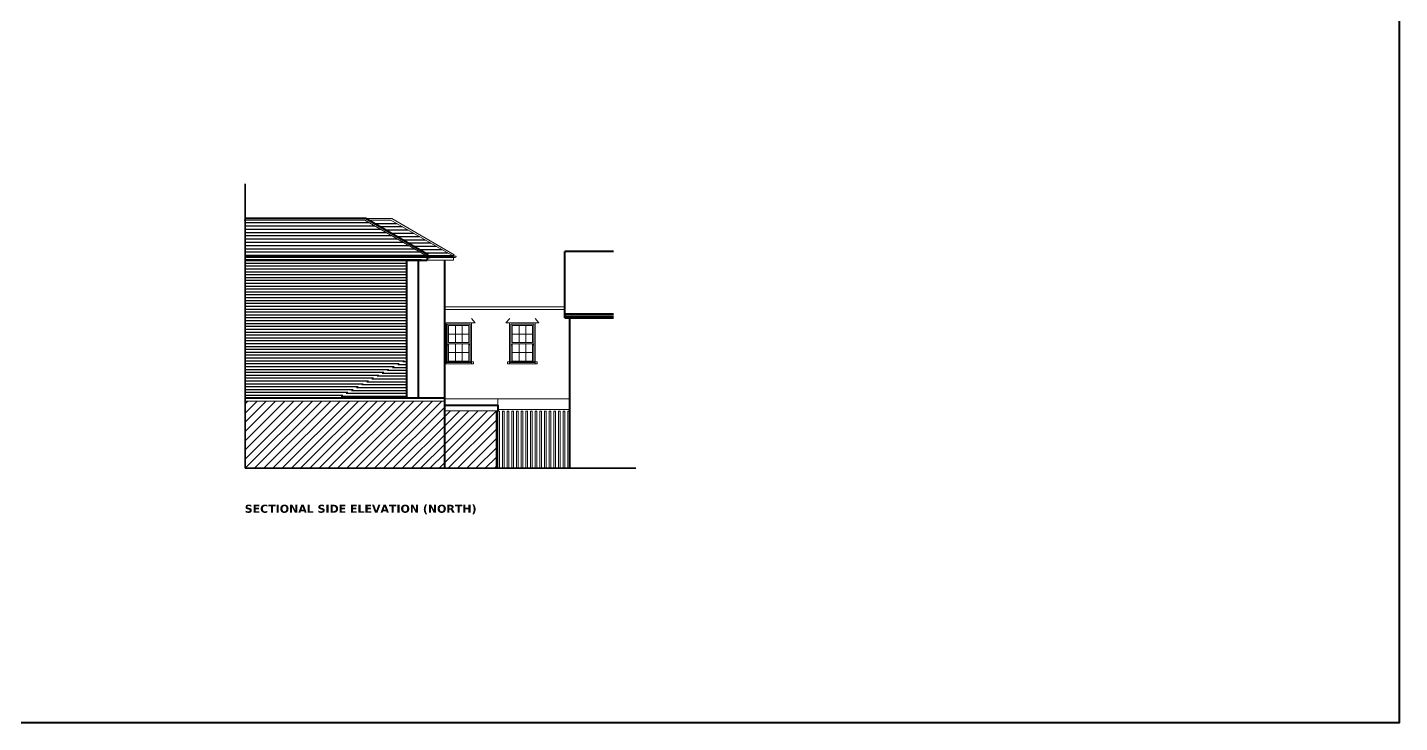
# Model space of a CAD drawing. Header units: millimetres. Extents: x -159872 to 386485, y -250577 to 158966.
# Drawn here: x 250939 to 303498, y -14901 to 11715 of the extents above; entities that cross this region are included whole.
import ezdxf

# ---------------------------------------------------------------- set-up
doc = ezdxf.new("R2010")
doc.units = ezdxf.units.MM
for name, color, linetype, lineweight in [('LDS-ground line', 1, 'Continuous', 35), ('LDS-hatch', 253, 'Continuous', 9), ('LDS-hatch_Hatch', 7, 'Continuous', 5), ('LDS-struct-extg-doors windows', 7, 'Continuous', 9), ('LDS-struct-extg-walls', 1, 'Continuous', 40), ('LDS-text-1-50', 7, 'Continuous', 9)]:
    doc.layers.add(name, color=color, linetype=linetype, lineweight=lineweight)
doc.styles.add('Verdana (bold)', font='Verdana Bold.ttf')
pattern_1 = [(45, (203198.73, 68859.19), (-176.7767, 176.7767), [])]

msp = doc.modelspace()

# ---------------------------------------------------------------- hatches: boundary and pattern name
at = {"layer": 'LDS-hatch_Hatch', "linetype": 'Continuous', "lineweight": 25}
h = msp.add_hatch(dxfattribs=at)
h.set_pattern_fill('_USER_1-4', color=41, scale=0.5, angle=315, style=0, pattern_type=2)
h.set_pattern_definition([(360, (350392.19, -9507.37), (2e-14, 125), [])])
h.paths.add_polyline_path([(259277.07913, 4338.55322), (259277.07913, 2957.09947), (266256.59277, 2957.09947), (263863.84468, 4338.55322)])
h = msp.add_hatch(dxfattribs=at)
h.set_pattern_fill('_USER_1-4', color=41, scale=0.5, angle=315, style=0, pattern_type=2)
h.set_pattern_definition([(360, (353307.56, -9538.04), (-4e-10, 125), [])])
h.paths.add_polyline_path([(264920.8312, 4307.88282), (264050.8312, 4307.88282), (266346.07929, 2982.72072), (266313.57929, 2926.42907), (266423.57929, 2926.42907), (267313.57929, 2926.42907)])
h = msp.add_hatch(dxfattribs=at)
h.set_pattern_fill('_USER_2', color=43, scale=1.1, angle=315, style=0, pattern_type=2)
h.set_pattern_definition([(360, (262369.17, 163.11), (8e-11, 110), [])])
h.paths.add_polyline_path([(265461.25465, -1000.29439), (265461.25465, 2807.09947), (259277.07913, 2807.09947), (259277.07913, -2480.88625), (262812.31908, -2480.88625)])
h = msp.add_hatch(dxfattribs=at)
h.set_pattern_fill('_USER_2', color=43, scale=1.1, angle=315, style=0, pattern_type=2)
h.set_pattern_definition([(360, (264136.79, -1740.59), (-8e-11, 110), [])])
h.paths.add_polyline_path([(265461.25465, -1000.29439), (262812.31908, -2480.88625), (265461.25465, -2480.88625)])
h = msp.add_hatch(dxfattribs=at)
h.set_pattern_fill('_USER_1-4', color=41, style=0, pattern_type=2)
h.set_pattern_definition(pattern_1)
h.paths.add_polyline_path([(266911.25465, -2590.88625), (259277.07913, -2590.88625), (259277.07913, -5166.84586), (266911.25465, -5166.84586)])
h = msp.add_hatch(dxfattribs=at)
h.set_pattern_fill('_USER_1-4', color=41, style=0, pattern_type=2)
h.set_pattern_definition(pattern_1)
h.paths.add_polyline_path([(268905.25981, -2959.62155), (266911.25465, -2959.62155), (266911.25465, -5166.84586), (268905.25981, -5166.84586)])

# ---------------------------------------------------------------- linework, layer by layer
at = {"layer": 'LDS-ground line', "color": 7}
for p, q in [((259277.07913, 5726.40731), (259277.07913, -5166.84586)), ((259277.07913, -5166.84586), (274237.86336, -5166.84586))]:
    msp.add_line(p, q, dxfattribs=at)
at = {"layer": 'LDS-hatch', "color": 7}
for p, q in [((268955.25981, -2744.62155), (268955.25981, -2506.84586)), ((271705.29041, -2916.84586), (268955.25981, -2916.84586))]:
    msp.add_line(p, q, dxfattribs=at)
at = {"layer": 'LDS-hatch', "color": 7, "flags": 128}
for points in [[(267952.67207, 407.32883), (268091.62634, 407.32883), (267950.11357, 564.77173)], [(269408.60516, 407.33061), (269269.65089, 407.33061), (269411.16365, 564.77351)], [(270388.60516, 407.32883), (270527.55942, 407.32883), (270386.04666, 564.77173)]]:
    msp.add_lwpolyline(points, dxfattribs=at)
for points in [[(268955.18093, -2979.58645), (269020.61014, -2979.58645), (269020.61014, -5159.4295), (268955.18093, -5159.4295)], [(269134.01768, -2979.58645), (269199.44689, -2979.58645), (269199.44689, -5159.4295), (269134.01768, -5159.4295)], [(269312.85443, -2979.58645), (269378.28364, -2979.58645), (269378.28364, -5159.4295), (269312.85443, -5159.4295)], [(269491.69118, -2979.58645), (269557.12039, -2979.58645), (269557.12039, -5159.4295), (269491.69118, -5159.4295)], [(269670.52792, -2979.58645), (269735.95713, -2979.58645), (269735.95713, -5159.4295), (269670.52792, -5159.4295)], [(269849.36467, -2979.58645), (269914.79388, -2979.58645), (269914.79388, -5159.4295), (269849.36467, -5159.4295)], [(270028.20142, -2979.58645), (270093.63063, -2979.58645), (270093.63063, -5159.4295), (270028.20142, -5159.4295)], [(270207.03816, -2979.58645), (270272.46737, -2979.58645), (270272.46737, -5159.4295), (270207.03816, -5159.4295)], [(270385.87491, -2979.58645), (270451.30412, -2979.58645), (270451.30412, -5159.4295), (270385.87491, -5159.4295)], [(270564.71166, -2979.58645), (270630.14087, -2979.58645), (270630.14087, -5159.4295), (270564.71166, -5159.4295)], [(270743.5484, -2979.58645), (270808.97761, -2979.58645), (270808.97761, -5159.4295), (270743.5484, -5159.4295)], [(270922.38515, -2979.58645), (270987.81436, -2979.58645), (270987.81436, -5159.4295), (270922.38515, -5159.4295)], [(271101.2219, -2979.58645), (271166.65111, -2979.58645), (271166.65111, -5159.4295), (271101.2219, -5159.4295)], [(271280.05864, -2979.58645), (271345.48785, -2979.58645), (271345.48785, -5159.4295), (271280.05864, -5159.4295)], [(271458.89539, -2979.58645), (271524.3246, -2979.58645), (271524.3246, -5159.4295), (271458.89539, -5159.4295)], [(271637.73214, -2979.58645), (271703.16135, -2979.58645), (271703.16135, -5159.4295), (271637.73214, -5159.4295)]]:
    msp.add_lwpolyline(points, close=True, dxfattribs=at)
at = {"layer": 'LDS-struct-extg-doors windows', "color": 7}
for p, q in [((263863.84468, 4338.55322), (259244.57913, 4338.55322)), ((266256.59277, 2957.09947), (263863.84468, 4338.55322)), ((264896.34468, 4394.84487), (263896.34468, 4394.84487)), ((264863.84468, 4338.55322), (263993.84468, 4338.55322)), ((267256.59277, 2957.09947), (264863.84468, 4338.55322)), ((267289.09277, 3013.39112), (264896.34468, 4394.84487)), ((267271.83161, 2902.09947), (259277.07913, 2902.09947)), ((267256.59277, 2807.09947), (266256.59277, 2807.09947)), ((266366.59277, 2947.09947), (266366.59277, 2957.09947)), ((267289.09277, 3013.39112), (267256.59277, 2957.09947)), ((267366.59277, 2957.09947), (267256.59277, 2957.09947)), ((267256.59277, 2902.09947), (267256.59277, 2807.09947)), ((267321.59277, 2902.09947), (267271.83161, 2902.09947)), ((267366.59277, 2947.09947), (267366.59277, 2957.09947)), ((266911.25465, 1018.50359), (271518.36064, 1018.50359)), ((271518.36064, 1018.50359), (266911.25465, 1018.50359)), ((271518.36064, 918.50359), (266911.25465, 918.50359)), ((271518.36064, 699.9595), (273386.09286, 699.9595)), ((271518.36064, 649.9595), (273386.09286, 649.9595)), ((266972.67207, 407.33061), (266972.67207, -1167.66939)), ((267952.67207, 407.32883), (266972.67207, 407.33061)), ((267952.67207, 407.3217), (266972.67207, 407.31636)), ((267952.67207, 407.3217), (266972.67207, 407.31636)), ((266972.67207, 407.31636), (266972.67207, -1167.66939)), ((266972.67207, 407.31636), (266972.67207, -1167.66939)), ((267022.67207, 355.14286), (267902.67207, 355.1482)), ((267022.67207, 355.14286), (267022.67207, -1115.49589)), ((267072.67207, 302.96936), (267852.67207, 302.9747)), ((267072.67207, 302.96936), (267072.67207, -353.58977)), ((267332.67207, 302.97648), (267332.67207, -353.58264)), ((267592.67207, 302.97648), (267592.67207, -353.58264)), ((267592.67207, 302.9747), (267592.67207, -353.58442)), ((267852.67207, 302.9747), (267852.67207, -353.58442)), ((267902.67207, 355.1482), (267902.67207, -1115.49055)), ((267952.67207, 407.32883), (267952.67207, -1167.67117)), ((267952.67207, -1167.66405), (267952.67207, 407.3217)), ((267952.67207, 407.3217), (267952.67207, -1167.66405)), ((269408.60516, 407.33061), (269408.60516, -1167.66939)), ((270388.60516, 407.32883), (269408.60516, 407.33061)), ((270388.60516, 407.3217), (269408.60516, 407.31636)), ((270388.60516, 407.3217), (269408.60516, 407.31636)), ((269408.60516, 407.31636), (269408.60516, -1167.66939)), ((269408.60516, 407.31636), (269408.60516, -1167.66939)), ((269458.60516, 355.14286), (270338.60516, 355.1482)), ((269458.60516, 355.14286), (269458.60516, -1115.49589)), ((269508.60516, 302.96936), (270288.60516, 302.9747)), ((269508.60516, 302.96936), (269508.60516, -353.58977)), ((269768.60516, 302.97648), (269768.60516, -353.58264)), ((270028.60516, 302.97648), (270028.60516, -353.58264)), ((270028.60516, 302.9747), (270028.60516, -353.58442)), ((270288.60516, 302.9747), (270288.60516, -353.58442)), ((270338.60516, 355.1482), (270338.60516, -1115.49055)), ((270388.60516, 407.32883), (270388.60516, -1167.67117)), ((270388.60516, -1167.66405), (270388.60516, 407.3217)), ((270388.60516, 407.3217), (270388.60516, -1167.66405)), ((267022.67207, -457.93677), (267032.67207, -457.93677)), ((267032.67207, -447.50207), (267032.67207, -457.93677)), ((267067.67207, -405.76327), (267857.67207, -405.75792)), ((267067.67207, -405.76327), (267067.67207, -410.98062)), ((267072.67207, -25.31021), (267852.67207, -25.30486)), ((267072.67207, -353.58977), (267852.67207, -353.58442)), ((267072.67207, -405.76327), (267072.67207, -1063.32239)), ((267332.67207, -405.76327), (267332.67207, -1063.32239)), ((267592.67207, -405.76327), (267592.67207, -1063.32239)), ((267592.67207, -405.76505), (267592.67207, -1063.32417)), ((267852.67207, -405.75792), (267852.67207, -1063.31705)), ((267857.67207, -405.75792), (267857.67207, -410.97527)), ((267892.67207, -447.49672), (267892.67207, -457.93142)), ((267902.67207, -457.93142), (267892.67207, -457.93142)), ((269458.60516, -457.93677), (269468.60516, -457.93677)), ((269468.60516, -447.50207), (269468.60516, -457.93677)), ((269503.60516, -405.76327), (270293.60516, -405.75792)), ((269503.60516, -405.76327), (269503.60516, -410.98062)), ((269508.60516, -25.31021), (270288.60516, -25.30486)), ((269508.60516, -353.58977), (270288.60516, -353.58442)), ((269508.60516, -405.76327), (269508.60516, -1063.32239)), ((269768.60516, -405.76327), (269768.60516, -1063.32239)), ((270028.60516, -405.76327), (270028.60516, -1063.32239)), ((270028.60516, -405.76505), (270028.60516, -1063.32417)), ((270288.60516, -405.75792), (270288.60516, -1063.31705)), ((270293.60516, -405.75792), (270293.60516, -410.97527)), ((270328.60516, -447.49672), (270328.60516, -457.93142)), ((270338.60516, -457.93142), (270328.60516, -457.93142)), ((267072.67207, -734.54283), (267852.67207, -734.53749)), ((269508.60516, -734.54283), (270288.60516, -734.53749)), ((266897.67207, -1167.66939), (266897.67207, -1084.44484)), ((268027.67207, -1084.44662), (266897.67207, -1084.44484)), ((268027.67207, -1167.67117), (266897.67207, -1167.66939)), ((266972.67207, -1115.49589), (267952.67207, -1115.49055)), ((266972.67207, -1167.66939), (267952.67207, -1167.66405)), ((266972.67207, -1167.66939), (267952.67207, -1167.66405)), ((267072.67207, -1063.32239), (267852.67207, -1063.31705)), ((268027.67207, -1167.67117), (268027.67207, -1084.44662)), ((269333.60516, -1167.66939), (269333.60516, -1084.44484)), ((270463.60516, -1084.44662), (269333.60516, -1084.44484)), ((270463.60516, -1167.67117), (269333.60516, -1167.66939)), ((269408.60516, -1115.49589), (270388.60516, -1115.49055)), ((269408.60516, -1167.66939), (270388.60516, -1167.66405)), ((269408.60516, -1167.66939), (270388.60516, -1167.66405)), ((269508.60516, -1063.32239), (270288.60516, -1063.31705)), ((270463.60516, -1167.67117), (270463.60516, -1084.44662)), ((266911.25465, -2590.88625), (259277.07913, -2590.88625)), ((266911.25465, -2506.84586), (268955.25981, -2506.84586)), ((268955.25981, -2506.84586), (271705.29041, -2506.84586)), ((266911.25465, -2959.62155), (268955.25981, -2959.62155))]:
    msp.add_line(p, q, dxfattribs=at)
msp.add_arc((267321.59277, 2947.09947), 45, 270, 0, dxfattribs=at)
for points in [[(267032.67207, -447.50207), (267045.04644, -447.50207), (267067.67207, -423.8929), (267067.67207, -410.98062)], [(267857.67207, -410.97527), (267857.67207, -423.88756), (267880.29771, -447.49672), (267892.67207, -447.49672)], [(269468.60516, -447.50207), (269480.97952, -447.50207), (269503.60516, -423.8929), (269503.60516, -410.98062)], [(270293.60516, -410.97527), (270293.60516, -423.88756), (270316.23079, -447.49672), (270328.60516, -447.49672)]]:
    msp.add_open_spline(points, degree=2, dxfattribs=at)
at = {"layer": 'LDS-struct-extg-walls', "color": 7}
for p, q in [((263896.34468, 4394.84487), (259277.07913, 4394.84487)), ((266289.09277, 3013.39112), (263896.34468, 4394.84487)), ((267256.59277, 2957.09947), (259277.07913, 2957.09947)), ((266020.30684, 2807.09947), (259277.07913, 2807.09947)), ((259277.07913, 2807.09947), (266256.59277, 2807.09947)), ((265461.25465, 2807.09947), (265461.25465, -2480.88625)), ((265911.25465, 2807.09947), (265911.25465, -2480.88625)), ((266289.09277, 3013.39112), (266256.59277, 2957.09947)), ((266366.59277, 2957.09947), (266256.59277, 2957.09947)), ((266256.59277, 2902.09947), (266256.59277, 2807.09947)), ((266321.59277, 2902.09947), (266271.83161, 2902.09947)), ((266911.25465, 2807.09947), (266911.25465, -5166.84586)), ((273386.09286, 3138.62767), (271518.36064, 3138.62767)), ((271518.36064, 599.9595), (271518.36064, 3138.62767)), ((271518.36064, 749.9595), (273386.09286, 749.9595)), ((271518.36064, 599.9595), (273386.09286, 599.9595)), ((271705.29041, 599.9595), (271705.29041, -5166.84586)), ((266911.25465, -2480.88625), (259277.07913, -2480.88625)), ((266911.25465, -2744.62155), (268955.25981, -2744.62155)), ((268905.25981, -2959.62155), (268905.25981, -5166.84586)), ((268955.25981, -2744.62155), (268955.25981, -2959.62155))]:
    msp.add_line(p, q, dxfattribs=at)
at = {"layer": 'LDS-struct-extg-walls', "flags": 128}
msp.add_lwpolyline([(215350.91413, -14901.45527), (303498.00446, -14901.45527), (303498.00446, 35643.97935), (215350.91413, 35643.97935)], close=True, dxfattribs=at)
at = {"layer": 'LDS-struct-extg-walls', "color": 7}
msp.add_arc((266321.59277, 2947.09947), 45, 270, 0, dxfattribs=at)

# ---------------------------------------------------------------- texts
at = {"layer": 'LDS-text-1-50', "color": 7, "transparency": 33554687, "insert": (259261.84961, -6561.44175), "char_height": 306.4756944, "attachment_point": 1, "line_spacing_factor": 1.002537, "style": 'Verdana (bold)'}
msp.add_mtext('SECTIONAL SIDE ELEVATION (NORTH)', dxfattribs=at)

doc.saveas('drawing.dxf')
